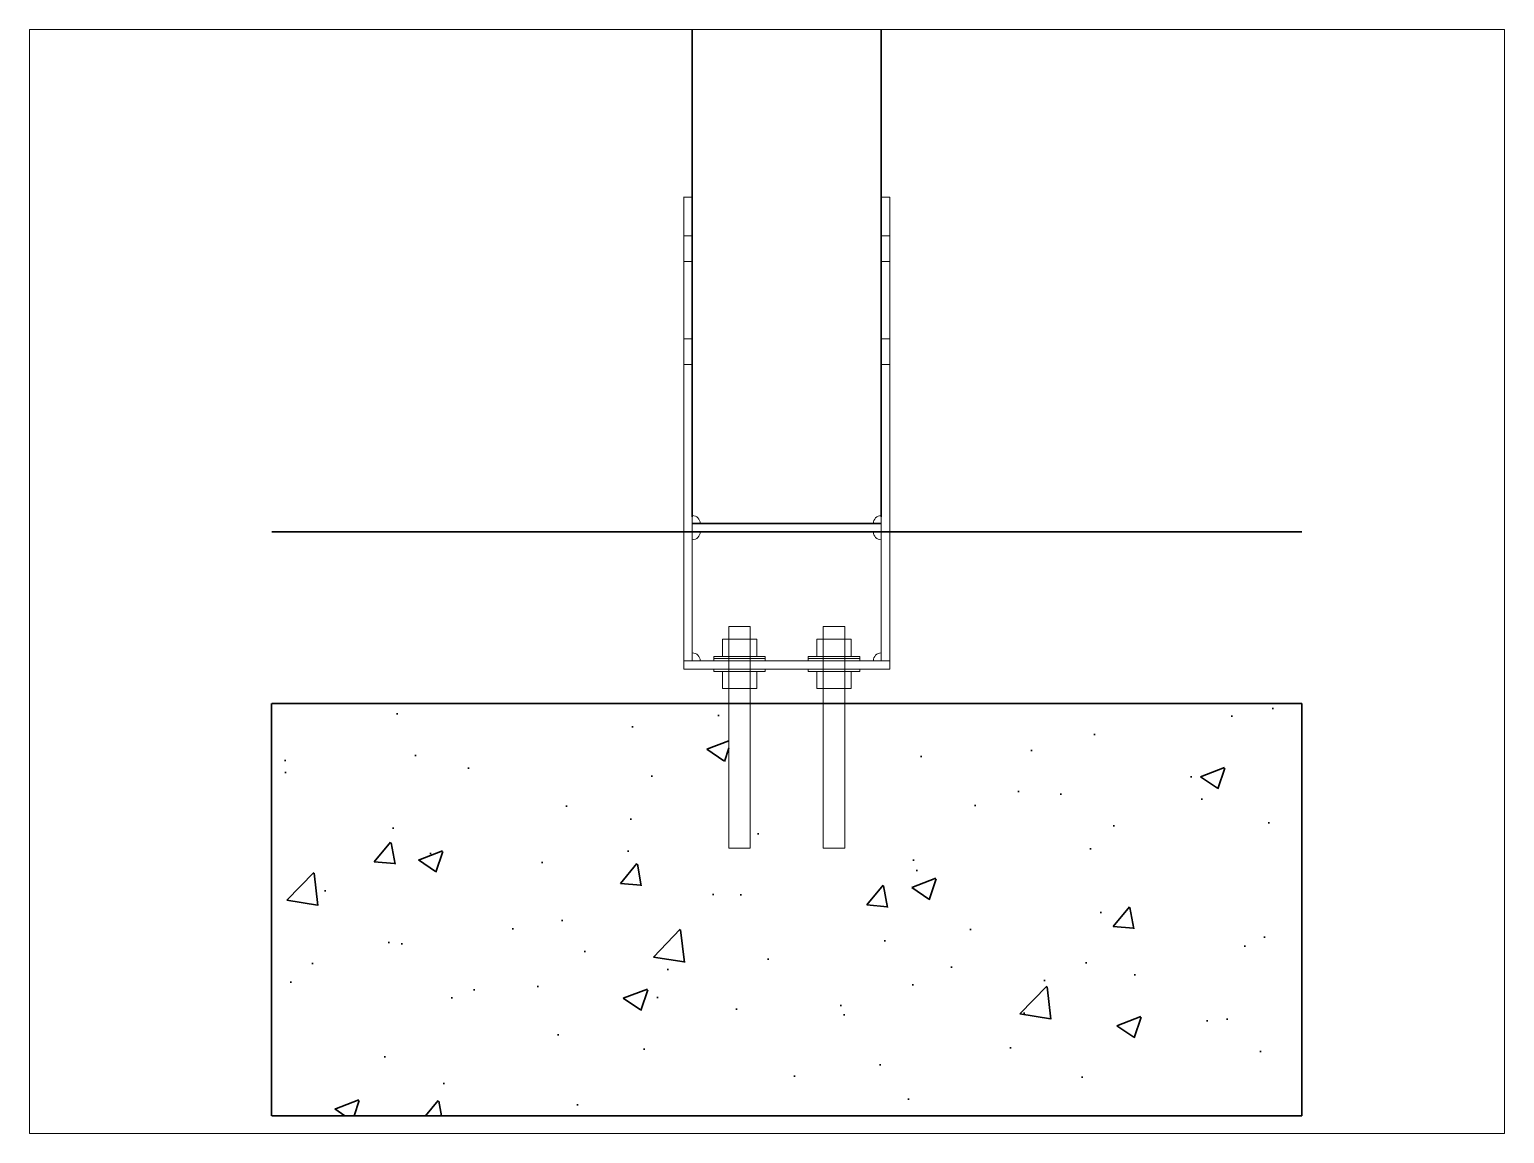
# Paper-space layout 'Basement Column Bases (2)' of a CAD drawing. Header units: inches. Extents: x 0 to 10.6, y 0 to 7.9.
# The model-space entities are those that its viewports show. They can reach past a viewport. Long polylines and large blocks are cut down to what shows.
import ezdxf

# ---------------------------------------------------------------- set-up
doc = ezdxf.new("R2010")
doc.units = ezdxf.units.IN
doc.header["$MEASUREMENT"] = 0
doc.layers.add('DIMENSIONS', color=3, linetype='Continuous')
doc.layers.add('FOUNDATION', color=7, linetype='Continuous', lineweight=30)
doc.layers.add('STEEL', color=5, linetype='Continuous', lineweight=20)

msp = doc.modelspace()

# ---------------------------------------------------------------- hatches: boundary and pattern name
at = {"layer": 'FOUNDATION'}
h = msp.add_hatch(dxfattribs=at)
h.set_pattern_fill('AR-CONC', color=256, style=0)
h.set_pattern_definition([(50, (0, 0), (7.1726018, -0.6275213), [0.75, -8.25]), (355, (0, 0), (-1.3875133, 7.5219213), [0.6, -6.6]), (100.4514, (0.598, -0.052), (5.7850938, 6.8943954), [0.6374019, -7.0114211]), (46.1842, (0, 2), (10.6724105, -1.6551901), [1.125, -12.375]), (96.6356, (0.889, 1.862), (9.346627, 9.7411787), [0.956103, -10.51713]), (351.1842, (0, 2), (9.3466195, 9.741186), [0.9, -9.9]), (21, (1, 1.5), (5.9690705, -4.0261889), [0.75, -8.25]), (326, (1, 1.5), (2.4331533, 7.2515005), [0.6, -6.6]), (71.4514, (1.4974, 1.1645), (8.4022263, 3.225305), [0.6374019, -7.0114211]), (37.5, (0, 0), (0.12159855, 3.32893854), [0, -6.52, 0, -6.7, 0, -6.625]), (7.5, (0, 0), (2.63069537, 3.9441171), [0, -3.82, 0, -6.37, 0, -2.525]), (327.5, (-2.23, 0), (5.33822436, -0.22554872), [0, -2.5, 0, -7.8, 0, -10.35]), (317.5, (-3.23, 0), (5.8318617, 1.0010498), [0, -3.25, 0, -5.18, 0, -7.35])])
h.paths.add_polyline_path([(24791.29842, 14788.03273), (24791.29842, 14800.03273), (24777.98592, 14800.03273), (24777.98592, 14795.82498), (24777.36092, 14795.82498), (24777.36092, 14800.03273), (24775.23592, 14800.03273), (24775.23592, 14795.82498), (24774.61092, 14795.82498), (24774.61092, 14800.03273), (24761.28875, 14800.03273), (24761.28875, 14788.03273)])

# ---------------------------------------------------------------- linework, layer by layer
for p, q in [((24761.29842, 14805.03273), (24791.29842, 14805.03273)), ((24761.28875, 14800.03273), (24761.28875, 14788.03273)), ((24761.29842, 14800.03273), (24791.29842, 14800.03273)), ((24791.29842, 14800.03273), (24791.29842, 14788.03273)), ((24761.29842, 14788.03273), (24791.29842, 14788.03273))]:
    msp.add_line(p, q, dxfattribs=at)
at = {"layer": 'STEEL', "color": 44, "lineweight": 30}
for p, q in [((24773.54842, 14805.47023), (24773.54842, 14823.38878)), ((24779.04842, 14805.47023), (24779.04842, 14823.38878)), ((24773.54842, 14805.28273), (24779.04845, 14805.2813))]:
    msp.add_line(p, q, dxfattribs=at)
at = {"layer": 'STEEL', "color": 5}
for p, q in [((24773.54706, 14814.78273), (24773.29571, 14814.78273)), ((24773.29842, 14801.03273), (24773.29842, 14814.78273)), ((24773.54842, 14801.28273), (24773.54842, 14814.78273)), ((24779.29842, 14814.78273), (24779.04706, 14814.78273)), ((24779.04842, 14814.78273), (24779.04842, 14801.28273)), ((24779.29842, 14814.78273), (24779.29842, 14801.03273)), ((24773.54842, 14813.65773), (24773.29842, 14813.65773)), ((24779.29842, 14813.65773), (24779.04842, 14813.65773)), ((24773.54842, 14812.90773), (24773.29842, 14812.90773)), ((24779.29842, 14812.90773), (24779.04842, 14812.90773)), ((24773.54842, 14810.65773), (24773.29842, 14810.65773)), ((24779.29842, 14810.65773), (24779.04842, 14810.65773)), ((24773.54842, 14809.90773), (24773.29842, 14809.90773)), ((24779.29842, 14809.90773), (24779.04842, 14809.90773)), ((24779.04842, 14805.28273), (24773.54842, 14805.28273)), ((24779.04842, 14805.03273), (24773.54842, 14805.03273)), ((24779.29842, 14801.28273), (24773.29842, 14801.28273)), ((24779.29842, 14801.03273), (24773.29842, 14801.03273)), ((24774.61092, 14801.03273), (24774.61092, 14801.28273)), ((24775.23592, 14801.03273), (24775.23592, 14801.28273)), ((24777.36092, 14801.03273), (24777.36092, 14801.28273)), ((24777.98592, 14801.03273), (24777.98592, 14801.28273))]:
    msp.add_line(p, q, dxfattribs=at)
at = {"layer": 'STEEL', "color": 7, "lineweight": 9}
for p, q in [((24774.61092, 14802.28273), (24774.61092, 14795.82498)), ((24774.61092, 14802.28273), (24775.23592, 14802.28273)), ((24775.23592, 14802.28273), (24775.23592, 14795.82498)), ((24777.36092, 14802.28273), (24777.36092, 14795.82498)), ((24777.36092, 14802.28273), (24777.98592, 14802.28273)), ((24777.98592, 14802.28273), (24777.98592, 14795.82498)), ((24774.42342, 14801.90773), (24775.42342, 14801.90773)), ((24774.42342, 14801.90773), (24774.42342, 14801.40773)), ((24775.42342, 14801.40773), (24775.42342, 14801.90773)), ((24777.17342, 14801.90773), (24778.17342, 14801.90773)), ((24777.17342, 14801.90773), (24777.17342, 14801.40773)), ((24778.17342, 14801.40773), (24778.17342, 14801.90773)), ((24774.17342, 14801.40773), (24775.67342, 14801.40773)), ((24774.17342, 14801.40773), (24774.17342, 14801.34523)), ((24775.67342, 14801.34523), (24775.67342, 14801.40773)), ((24776.92342, 14801.40773), (24778.42342, 14801.40773)), ((24776.92342, 14801.40773), (24776.92342, 14801.34523)), ((24778.42342, 14801.34523), (24778.42342, 14801.40773)), ((24774.17342, 14801.34523), (24775.67342, 14801.34523)), ((24774.17342, 14801.34523), (24774.17342, 14801.28273)), ((24774.17342, 14801.28273), (24775.67342, 14801.28273)), ((24774.17342, 14800.97023), (24774.17342, 14801.03273)), ((24774.17342, 14801.03273), (24775.67342, 14801.03273)), ((24774.17342, 14800.97023), (24775.67342, 14800.97023)), ((24774.42342, 14801.34523), (24775.42342, 14801.34523)), ((24774.42342, 14800.47023), (24774.42342, 14800.97023)), ((24774.42342, 14800.97023), (24775.42342, 14800.97023)), ((24775.42342, 14800.97023), (24775.42342, 14800.47023)), ((24775.67342, 14801.28273), (24775.67342, 14801.34523)), ((24775.67342, 14801.03273), (24775.67342, 14800.97023)), ((24776.92342, 14801.34523), (24778.42342, 14801.34523)), ((24776.92342, 14801.34523), (24776.92342, 14801.28273)), ((24776.92342, 14801.28273), (24778.42342, 14801.28273)), ((24776.92342, 14800.97023), (24776.92342, 14801.03273)), ((24776.92342, 14801.03273), (24778.42342, 14801.03273)), ((24776.92342, 14800.97023), (24778.42342, 14800.97023)), ((24777.17342, 14801.34523), (24778.17342, 14801.34523)), ((24777.17342, 14800.47023), (24777.17342, 14800.97023)), ((24777.17342, 14800.97023), (24778.17342, 14800.97023)), ((24778.17342, 14800.97023), (24778.17342, 14800.47023)), ((24778.42342, 14801.28273), (24778.42342, 14801.34523)), ((24778.42342, 14801.03273), (24778.42342, 14800.97023)), ((24774.42342, 14800.47023), (24775.42342, 14800.47023)), ((24777.17342, 14800.47023), (24778.17342, 14800.47023)), ((24774.61092, 14795.82498), (24775.23592, 14795.82498)), ((24777.36092, 14795.82498), (24777.98592, 14795.82498))]:
    msp.add_line(p, q, dxfattribs=at)
at = {"layer": 'STEEL', "color": 5}
for centre, start, end in [((24773.54838, 14805.2813), 0, 90), ((24779.04845, 14805.2813), 90, 180), ((24773.54838, 14805.03273), 270, 0), ((24779.04845, 14805.03273), 180, 270), ((24773.54838, 14801.2813), 0, 90), ((24779.04845, 14801.2813), 90, 180)]:
    msp.add_arc(centre, 0.22809, start, end, dxfattribs=at)

psp = doc.layouts.new('Basement Column Bases (2)')

# ---------------------------------------------------------------- viewports
at = {"layer": 'DIMENSIONS', "lineweight": 9}
psp.add_viewport(center=(5.302, 3.969), size=(10.604, 7.9375), view_center_point=(24775.72257, 14803.59073), view_height=32.1518336, dxfattribs=at)

doc.saveas('drawing.dxf')
